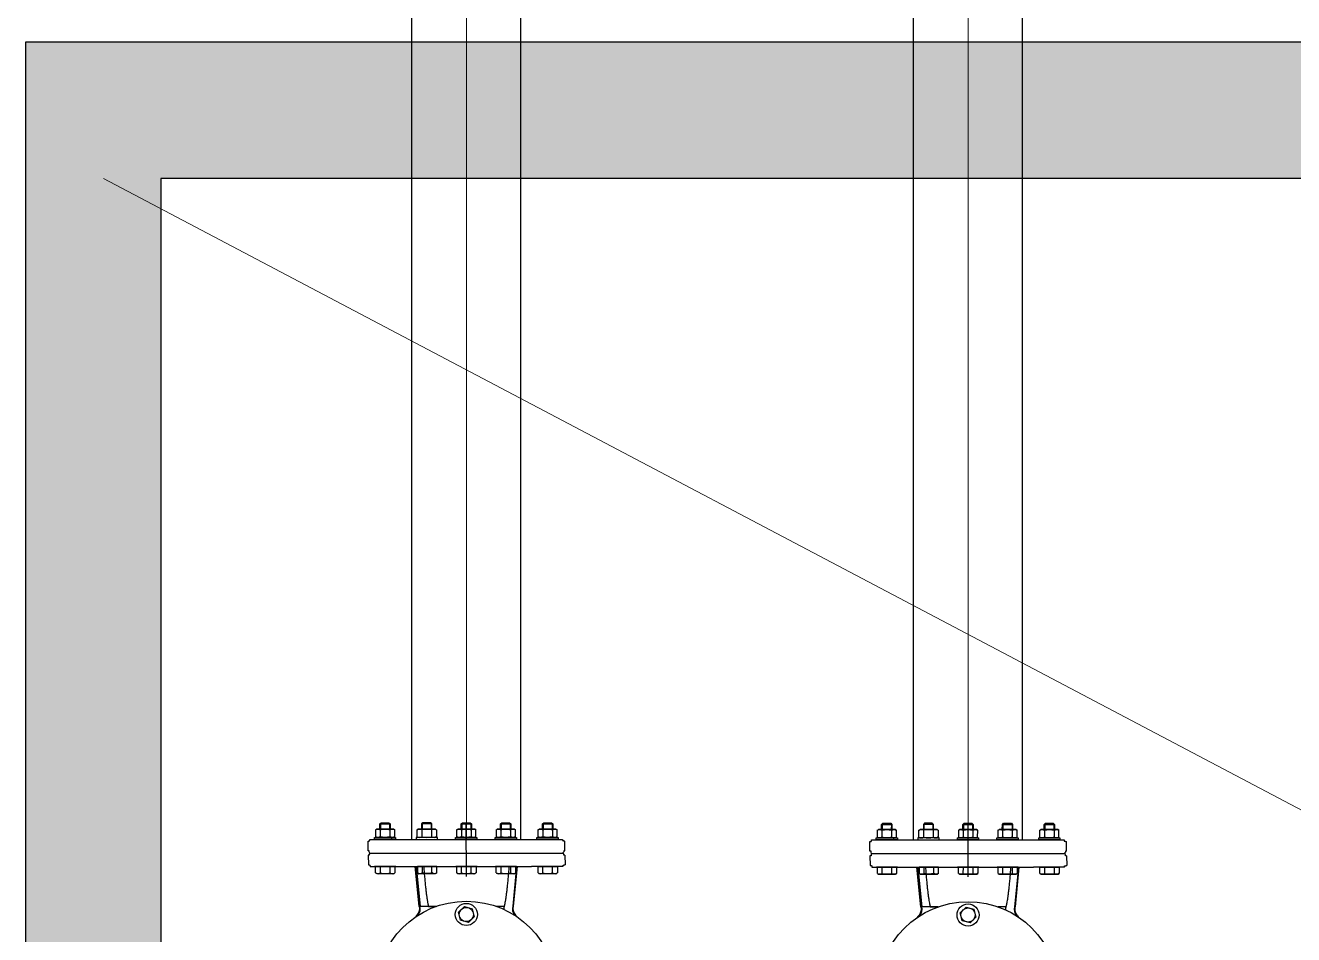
# Model space of a CAD drawing. Header units: millimetres. Extents: x -294625 to 2136527, y -251383 to 128331.
# Drawn here: x 1133761 to 1134692, y -216601 to -215933 of the extents above; entities that cross this region are included whole.
import ezdxf

# ---------------------------------------------------------------- set-up
doc = ezdxf.new("R2010")
doc.units = ezdxf.units.MM
doc.linetypes.add('COLD_WATER', pattern=[10.5, 6.5, -2, 0, -2])
for name, color, linetype, lineweight in [('0-2', 253, 'Continuous', 18), ('A-FLOR-PATT-1', 254, 'Continuous', 18), ('ICE-BP', 4, 'Continuous', 25), ('ICE-WALL', 3, 'Continuous', 25), ('N3-NOTE', 11, 'Continuous', 13)]:
    doc.layers.add(name, color=color, linetype=linetype, lineweight=lineweight)
doc.layers.add('H-N-CWATR-50CW', color=3, linetype='COLD_WATER')
doc.layers.add('H-N-FITTING-35', color=2, linetype='Continuous')

# ---------------------------------------------------------------- blocks, each defined once
blk = doc.blocks.new('NUT')
at = {"linetype": 'Continuous'}
for p, q in [((-14.7, 12.1), (-13.1, 13)), ((-14.7, 0.9), (-13.1, 0)), ((-7.5, 1.1), (-7.5, 11.9)), ((7.5, 1.1), (7.5, 11.9)), ((14.7, 12.1), (13.1, 13)), ((14.7, 0.9), (13.1, 0))]:
    blk.add_line(p, q, dxfattribs=at)
blk.add_lwpolyline([(-16.5, 16), (-16.5, 13), (16.5, 13), (16.5, 16)], close=True)
for points in [[(-15, 1.1), (-15, 11.9)], [(-13.1, 13), (13.1, 13)], [(-13.1, 0), (13.1, 0)], [(13.1, 0), (-13.1, 0)], [(15, 11.9), (15, 1.1)]]:
    blk.add_lwpolyline(points, dxfattribs=at)
for centre, radius, start, end in [((-11.3, 6.1), 6.9, 57.0867, 122.9133), ((-11.3, 6.9), 6.9, 237.0867, 302.9133), ((0, -13), 26, 73.2213, 106.7787), ((0, 26), 26, 253.2213, 286.7787), ((11.3, 6.1), 6.9, 57.0867, 122.9133), ((11.3, 6.9), 6.9, 237.0867, 302.9133)]:
    blk.add_arc(centre, radius, start, end, dxfattribs=at)
blk = doc.blocks.new('Sump Pump - Valve Set')
at = {"layer": 'H-N-FITTING-35', "ltscale": 1000}
for p, q in [((54129.7, 72525.8, 2.3), (54129.5, 72588.3, 2.3)), ((54728.4, 72525.2, 0.7), (54728.2, 72587.7, 0.7)), ((54040.4, 72571.7, 2.3), (54040.4, 72570, 2.3)), ((54639.1, 72571.2, 0.7), (54639.1, 72569.5, 0.7)), ((54045.5, 72537.5, 2.3), (54020.1, 72537.6, 2.3)), ((54027, 72530, 2.3), (54027.1, 72537.6, 2.3)), ((54038.6, 72530, 2.3), (54038.6, 72537.6, 2.3)), ((54068.5, 72537.6, 1.3), (54073.2, 72490, 1.3)), ((54073.2, 72490, 1.3), (54068.5, 72537.6, 1.3)), ((54069.6, 72537.9, 1.3), (54074.3, 72490.3, 1.3)), ((54070.2, 72537.5, 2.3), (54095.5, 72537.6, 2.3)), ((54077.1, 72530, 2.3), (54077.1, 72537.6, 2.3)), ((54088.6, 72530, 2.3), (54088.6, 72537.6, 2.3)), ((54142.4, 72537.5, 2.3), (54117.1, 72537.6, 2.3)), ((54123.9, 72530, 2.3), (54124, 72537.6, 2.3)), ((54135.5, 72530, 2.3), (54135.5, 72537.6, 2.3)), ((54189.5, 72537.5, 2.3), (54164.2, 72537.6, 2.3)), ((54171, 72530, 2.3), (54171.1, 72537.6, 2.3)), ((54182.6, 72530, 2.3), (54182.6, 72537.6, 2.3)), ((54189.6, 72537.9, 1.3), (54184.9, 72490.3, 1.3)), ((54186, 72490, 1.3), (54190.7, 72537.6, 1.3)), ((54239.4, 72537.5, 2.3), (54214.1, 72537.6, 2.3)), ((54221, 72530, 2.3), (54221, 72537.6, 2.3)), ((54232.5, 72530, 2.3), (54232.5, 72537.6, 2.3)), ((54644.2, 72537, 0.7), (54618.9, 72537, 0.7)), ((54625.7, 72529.4, 0.7), (54625.8, 72537, 0.7)), ((54637.3, 72529.4, 0.7), (54637.3, 72537, 0.7)), ((54667.2, 72537, -0.3), (54671.9, 72489.5, -0.3)), ((54671.9, 72489.5, -0.3), (54667.2, 72537, -0.3)), ((54668.3, 72537.3, -0.3), (54673, 72489.7, -0.3)), ((54668.9, 72537, 0.7), (54694.2, 72537, 0.7)), ((54675.8, 72529.4, 0.7), (54675.8, 72537, 0.7)), ((54687.3, 72529.4, 0.7), (54687.3, 72537, 0.7)), ((54741.1, 72537, 0.7), (54715.8, 72537, 0.7)), ((54722.6, 72529.4, 0.7), (54722.7, 72537, 0.7)), ((54734.2, 72529.4, 0.7), (54734.2, 72537, 0.7)), ((54788.2, 72537, 0.7), (54762.9, 72537, 0.7)), ((54769.7, 72529.4, 0.7), (54769.8, 72537, 0.7)), ((54781.3, 72529.4, 0.7), (54781.3, 72537, 0.7)), ((54788.3, 72537.3, -0.3), (54783.6, 72489.7, -0.3)), ((54784.7, 72489.5, -0.3), (54789.4, 72537, -0.3)), ((54838.1, 72537, 0.7), (54812.8, 72537, 0.7)), ((54819.7, 72529.4, 0.7), (54819.7, 72537, 0.7)), ((54831.2, 72529.4, 0.7), (54831.2, 72537, 0.7)), ((54021.5, 72529.9, 2.3), (54022.7, 72529.2, 2.3)), ((54042.9, 72529.1, 2.3), (54022.7, 72529.2, 2.3)), ((54022.7, 72529.2, 2.3), (54042.9, 72529.1, 2.3)), ((54044.1, 72529.8, 2.3), (54042.9, 72529.1, 2.3)), ((54071.6, 72529.8, 2.3), (54072.8, 72529.1, 2.3)), ((54072.8, 72529.1, 2.3), (54092.9, 72529.2, 2.3)), ((54092.9, 72529.2, 2.3), (54072.8, 72529.1, 2.3)), ((54094.1, 72529.9, 2.3), (54092.9, 72529.2, 2.3)), ((54118.4, 72529.9, 2.3), (54119.6, 72529.2, 2.3)), ((54139.8, 72529.1, 2.3), (54119.6, 72529.2, 2.3)), ((54119.6, 72529.2, 2.3), (54139.8, 72529.1, 2.3)), ((54141, 72529.8, 2.3), (54139.8, 72529.1, 2.3)), ((54165.5, 72529.9, 2.3), (54166.7, 72529.2, 2.3)), ((54186.9, 72529.1, 2.3), (54166.7, 72529.2, 2.3)), ((54166.7, 72529.2, 2.3), (54186.9, 72529.1, 2.3)), ((54188.1, 72529.8, 2.3), (54186.9, 72529.1, 2.3)), ((54215.5, 72529.9, 2.3), (54216.7, 72529.2, 2.3)), ((54236.8, 72529.1, 2.3), (54216.7, 72529.2, 2.3)), ((54216.7, 72529.2, 2.3), (54236.8, 72529.1, 2.3)), ((54238, 72529.8, 2.3), (54236.8, 72529.1, 2.3)), ((54620.2, 72529.3, 0.7), (54621.4, 72528.6, 0.7)), ((54641.6, 72528.5, 0.7), (54621.4, 72528.6, 0.7)), ((54621.4, 72528.6, 0.7), (54641.6, 72528.5, 0.7)), ((54642.8, 72529.2, 0.7), (54641.6, 72528.5, 0.7)), ((54670.3, 72529.2, 0.7), (54671.5, 72528.5, 0.7)), ((54671.5, 72528.5, 0.7), (54691.6, 72528.6, 0.7)), ((54691.6, 72528.6, 0.7), (54671.5, 72528.5, 0.7)), ((54692.9, 72529.3, 0.7), (54691.6, 72528.6, 0.7)), ((54717.1, 72529.3, 0.7), (54718.3, 72528.6, 0.7)), ((54738.5, 72528.5, 0.7), (54718.3, 72528.6, 0.7)), ((54718.3, 72528.6, 0.7), (54738.5, 72528.5, 0.7)), ((54739.7, 72529.2, 0.7), (54738.5, 72528.5, 0.7)), ((54764.2, 72529.3, 0.7), (54765.4, 72528.6, 0.7)), ((54785.6, 72528.5, 0.7), (54765.4, 72528.6, 0.7)), ((54765.4, 72528.6, 0.7), (54785.6, 72528.5, 0.7)), ((54786.8, 72529.2, 0.7), (54785.6, 72528.5, 0.7)), ((54814.2, 72529.3, 0.7), (54815.4, 72528.6, 0.7)), ((54835.5, 72528.5, 0.7), (54815.4, 72528.6, 0.7)), ((54815.4, 72528.6, 0.7), (54835.5, 72528.5, 0.7)), ((54836.7, 72529.2, 0.7), (54835.5, 72528.5, 0.7)), ((54073.2, 72490, 1.3), (54074.3, 72490.3, 1.3)), ((54093.7, 72490, 1.3), (54073.2, 72490, 1.3)), ((54084.5, 72490, 1.3), (54093.7, 72490, 1.3)), ((54120.1, 72483, 5.1), (54127.2, 72489.9, 5.1)), ((54127.2, 72489.9, 5.1), (54136.6, 72487.2, 5.1)), ((54174.6, 72490, 1.3), (54165.4, 72490, 1.3)), ((54186, 72490, 1.3), (54184.9, 72490.3, 1.3)), ((54671.9, 72489.5, -0.3), (54673, 72489.7, -0.3)), ((54692.4, 72489.5, -0.3), (54671.9, 72489.5, -0.3)), ((54683.2, 72489.5, -0.3), (54692.4, 72489.5, -0.3)), ((54718.8, 72482.5, 3.5), (54725.9, 72489.3, 3.5)), ((54725.9, 72489.3, 3.5), (54735.3, 72486.6, 3.5)), ((54773.3, 72489.5, -0.3), (54764.1, 72489.5, -0.3)), ((54784.7, 72489.5, -0.3), (54783.6, 72489.7, -0.3)), ((54073.3, 72480.2, 1.3), (54071.1, 72480.2, 1.3)), ((54071.1, 72480.2, 1.3), (54071.9, 72479.5, 1.3)), ((54122.5, 72473.5, 5.1), (54120.1, 72483, 5.1)), ((54132, 72470.9, 5.1), (54122.5, 72473.5, 5.1)), ((54139, 72477.7, 5.1), (54132, 72470.9, 5.1)), ((54136.6, 72487.2, 5.1), (54139, 72477.7, 5.1)), ((54188.1, 72480.2, 1.3), (54187.2, 72479.5, 1.3)), ((54672, 72479.7, -0.3), (54669.8, 72479.7, -0.3)), ((54669.8, 72479.7, -0.3), (54670.6, 72479, -0.3)), ((54721.2, 72472.9, 3.5), (54718.8, 72482.5, 3.5)), ((54737.7, 72477.1, 3.5), (54730.7, 72470.3, 3.5)), ((54735.3, 72486.6, 3.5), (54737.7, 72477.1, 3.5)), ((54786.8, 72479.7, -0.3), (54785.9, 72479, -0.3)), ((54730.7, 72470.3, 3.5), (54721.2, 72472.9, 3.5))]:
    blk.add_line(p, q, dxfattribs=at)
for points, elevation in [([(54026.4, 72582.3), (54026.4, 72588.5), (54028, 72590), (54037.2, 72590), (54038.7, 72588.5), (54038.7, 72582.3)], 2.3), ([(54088.5, 72582.3), (54088.4, 72588.5), (54086.9, 72590), (54077.7, 72590), (54076.2, 72588.5), (54076.2, 72582.3)], 2.3), ([(54123.3, 72582.3), (54123.4, 72588.5), (54124.9, 72590), (54134.1, 72590), (54135.6, 72588.5), (54135.6, 72582.3)], 2.3), ([(54170.4, 72582.3), (54170.5, 72588.5), (54172, 72590), (54181.2, 72590), (54182.7, 72588.5), (54182.7, 72582.3)], 2.3), ([(54220.4, 72582.3), (54220.4, 72588.5), (54221.9, 72590), (54231.1, 72590), (54232.7, 72588.5), (54232.7, 72582.3)], 2.3), ([(54625.1, 72581.8), (54625.1, 72587.9), (54626.7, 72589.4), (54635.9, 72589.4), (54637.4, 72587.9), (54637.4, 72581.7)], 0.7), ([(54687.2, 72581.8), (54687.1, 72587.9), (54685.6, 72589.4), (54676.4, 72589.4), (54674.9, 72587.9), (54674.9, 72581.7)], 0.7), ([(54722, 72581.8), (54722.1, 72587.9), (54723.6, 72589.4), (54732.8, 72589.4), (54734.3, 72587.9), (54734.3, 72581.7)], 0.7), ([(54769.1, 72581.8), (54769.2, 72587.9), (54770.7, 72589.4), (54779.9, 72589.4), (54781.4, 72587.9), (54781.4, 72581.7)], 0.7), ([(54819.1, 72581.8), (54819.1, 72587.9), (54820.6, 72589.4), (54829.8, 72589.4), (54831.4, 72587.9), (54831.4, 72581.7)], 0.7)]:
    blk.add_lwpolyline(points, close=True, dxfattribs=dict(at, elevation=elevation))
for points, elevation in [([(54026.4, 72588.5), (54038.7, 72588.5)], 2.3), ([(54027.2, 72588.5), (54027.2, 72582.3)], 2.3), ([(54038, 72588.5), (54037.9, 72582.3)], 2.3), ([(54088.4, 72588.5), (54076.2, 72588.5)], 2.3), ([(54076.9, 72588.5), (54076.9, 72582.3)], 2.3), ([(54087.7, 72588.5), (54087.7, 72582.3)], 2.3), ([(54123.4, 72588.5), (54135.6, 72588.5)], 2.3), ([(54124.1, 72588.5), (54124.1, 72582.3)], 2.3), ([(54134.9, 72588.5), (54134.9, 72582.3)], 2.3), ([(54170.5, 72588.5), (54182.7, 72588.5)], 2.3), ([(54171.2, 72588.5), (54171.2, 72582.3)], 2.3), ([(54182, 72588.5), (54182, 72582.3)], 2.3), ([(54220.4, 72588.5), (54232.7, 72588.5)], 2.3), ([(54221.2, 72588.5), (54221.1, 72582.3)], 2.3), ([(54231.9, 72588.5), (54231.9, 72582.3)], 2.3), ([(54625.1, 72587.9), (54637.4, 72587.9)], 0.7), ([(54625.9, 72587.9), (54625.9, 72581.8)], 0.7), ([(54636.7, 72587.9), (54636.6, 72581.7)], 0.7), ([(54687.1, 72587.9), (54674.9, 72587.9)], 0.7), ([(54675.6, 72587.9), (54675.6, 72581.7)], 0.7), ([(54686.4, 72587.9), (54686.4, 72581.8)], 0.7), ([(54722.1, 72587.9), (54734.3, 72587.9)], 0.7), ([(54722.8, 72587.9), (54722.8, 72581.8)], 0.7), ([(54733.6, 72587.9), (54733.6, 72581.7)], 0.7), ([(54769.2, 72587.9), (54781.4, 72587.9)], 0.7), ([(54769.9, 72587.9), (54769.9, 72581.8)], 0.7), ([(54780.7, 72587.9), (54780.7, 72581.7)], 0.7), ([(54819.1, 72587.9), (54831.4, 72587.9)], 0.7), ([(54819.9, 72587.9), (54819.8, 72581.8)], 0.7), ([(54830.6, 72587.9), (54830.6, 72581.7)], 0.7), ([(54012.5, 72556.5), (54012.5, 72568.1)], 1.6), ([(54012.5, 72556.5), (54012.5, 72568.1)], 1.6), ([(54012.5, 72556.5), (54012.5, 72568.1)], 1.6), ([(54012.5, 72568.1), (54012.5, 72568.1)], 1.6), ([(54012.5, 72568.1), (54013.8, 72568.1)], 1.6), ([(54013.8, 72568.1), (54013.8, 72568.7)], 1.6), ([(54013.8, 72568.7), (54013.8, 72568.7)], 1.6), ([(54013.8, 72568.7), (54013.8, 72568.7)], 1.6), ([(54013.8, 72568.7), (54013.8, 72568.7)], 1.6), ([(54013.8, 72568.7), (54014.5, 72568.7)], 1.6), ([(54014.5, 72568.7), (54014.5, 72570.1)], 1.6), ([(54014.5, 72570.1), (54014.5, 72570.1)], 1.6), ([(54014.5, 72570.1), (54053.8, 72570.1)], 1.6), ([(54014.5, 72570.1), (54244.4, 72570.1)], 1.6), ([(54244.4, 72570.1), (54244.4, 72570.1)], 1.6), ([(54244.4, 72570.1), (54244.4, 72570.1)], 1.6), ([(54244.4, 72570.1), (54244.4, 72568.7)], 1.6), ([(54244.4, 72568.7), (54245.8, 72568.7)], 1.6), ([(54245.8, 72568.7), (54245.8, 72568.7)], 1.6), ([(54245.8, 72568.7), (54245.8, 72568.7)], 1.6), ([(54245.8, 72568.7), (54245.8, 72568.7)], 1.6), ([(54245.8, 72568.7), (54245.8, 72568.1)], 1.6), ([(54245.8, 72568.1), (54247.1, 72568.1)], 1.6), ([(54247.1, 72556.5), (54247.1, 72568.1)], 1.6), ([(54247.1, 72556.5), (54247.1, 72568.1)], 1.6), ([(54247.1, 72556.5), (54247.1, 72568.1)], 1.6), ([(54012.5, 72556.5), (54012.5, 72557.2)], 1.6), ([(54013.8, 72556.5), (54012.5, 72556.5)], 1.6), ([(54012.5, 72556.5), (54012.5, 72556.5)], 1.6), ([(54012.5, 72551.2), (54012.9, 72539.6)], 1.6), ([(54012.5, 72551.2), (54012.9, 72539.6)], 1.6), ([(54012.5, 72551.2), (54012.9, 72539.6)], 1.6), ([(54013.8, 72551.2), (54012.5, 72551.2)], 1.6), ([(54012.5, 72551.2), (54012.5, 72551.2)], 1.6), ([(54012.5, 72551.2), (54012.5, 72550.5)], 1.6), ([(54013.8, 72555.2), (54013.8, 72556.5)], 1.6), ([(54013.8, 72556.5), (54013.8, 72556.5)], 1.6), ([(54014.5, 72553.8), (54013.8, 72555.2)], 1.6), ([(54013.8, 72555.2), (54013.8, 72555.2)], 1.6), ([(54013.8, 72555.2), (54013.8, 72555.2)], 1.6), ([(54014.5, 72553.8), (54013.8, 72552.5)], 1.6), ([(54013.8, 72552.5), (54013.8, 72552.5)], 1.6), ([(54013.8, 72552.5), (54013.8, 72552.5)], 1.6), ([(54013.8, 72552.5), (54013.8, 72551.2)], 1.6), ([(54013.8, 72551.2), (54013.8, 72551.2)], 1.6), ([(54014.5, 72553.8), (54014.5, 72553.8)], 1.6), ([(54014.5, 72553.8), (54014.5, 72553.8)], 1.6), ([(54014.5, 72553.8), (54244.4, 72553.8)], 1.6), ([(54014.5, 72553.8), (54244.4, 72553.8)], 1.6), ([(54014.5, 72553.8), (54244.4, 72553.8)], 1.6), ([(54014.5, 72553.8), (54014.5, 72553.8)], 1.6), ([(54014.5, 72553.8), (54014.5, 72553.8)], 1.6), ([(54014.5, 72553.8), (54244.4, 72553.8)], 1.6), ([(54014.5, 72553.8), (54244.4, 72553.8)], 1.6), ([(54014.5, 72553.8), (54244.4, 72553.8)], 1.6), ([(54245.8, 72555.2), (54244.4, 72553.8)], 1.6), ([(54244.4, 72553.8), (54244.4, 72553.8)], 1.6), ([(54245.8, 72552.5), (54244.4, 72553.8)], 1.6), ([(54244.4, 72553.8), (54244.4, 72553.8)], 1.6), ([(54247.1, 72556.5), (54245.8, 72556.5)], 1.6), ([(54245.8, 72556.5), (54245.8, 72555.2)], 1.6), ([(54245.8, 72555.2), (54245.8, 72555.2)], 1.6), ([(54245.8, 72555.2), (54245.8, 72555.2)], 1.6), ([(54245.8, 72555.2), (54245.8, 72555.2)], 1.6), ([(54245.8, 72551.2), (54245.8, 72552.5)], 1.6), ([(54245.8, 72552.5), (54245.8, 72552.5)], 1.6), ([(54245.8, 72552.5), (54245.8, 72552.5)], 1.6), ([(54245.8, 72552.5), (54245.8, 72552.5)], 1.6), ([(54247.1, 72551.2), (54245.8, 72551.2)], 1.6), ([(54247.1, 72556.5), (54247.1, 72556.5)], 1.6), ([(54247.1, 72556.5), (54247.1, 72556.5)], 1.6), ([(54247.1, 72551.2), (54247.5, 72539.6)], 1.6), ([(54247.1, 72551.2), (54247.5, 72539.6)], 1.6), ([(54247.1, 72551.2), (54247.5, 72539.6)], 1.6), ([(54247.1, 72551.2), (54247.1, 72551.2)], 1.6), ([(54247.1, 72551.2), (54247.1, 72551.2)], 1.6), ([(54012.9, 72539.6), (54012.9, 72539.6)], 1.6), ([(54012.9, 72539.6), (54014.2, 72539.6)], 1.6), ([(54014.2, 72539.6), (54014.2, 72538.9)], 1.6), ([(54014.2, 72538.9), (54014.2, 72538.9)], 1.6), ([(54014.2, 72538.9), (54014.2, 72538.9)], 1.6), ([(54014.2, 72538.9), (54014.2, 72538.9)], 1.6), ([(54014.2, 72538.9), (54014.9, 72538.9)], 1.6), ([(54014.9, 72538.9), (54014.9, 72537.6)], 1.6), ([(54014.9, 72537.6), (54014.9, 72537.6)], 1.6), ([(54014.9, 72537.6), (54054.2, 72537.6)], 1.6), ([(54014.9, 72537.6), (54054.2, 72537.6)], 1.6), ([(54014.9, 72537.6), (54207.5, 72537.6)], 1.6), ([(54021.3, 72537.6), (54044.3, 72537.5)], 2.3), ([(54021.3, 72530), (54021.3, 72537.6)], 2.3), ([(54044.3, 72537.5), (54044.3, 72530)], 2.3), ([(54094.4, 72537.6), (54071.3, 72537.5)], 2.3), ([(54071.3, 72537.5), (54071.3, 72529.9)], 2.3), ([(54094.4, 72530), (54094.4, 72537.6)], 2.3), ([(54118.2, 72537.6), (54141.2, 72537.5)], 2.3), ([(54118.2, 72530), (54118.2, 72537.6)], 2.3), ([(54141.2, 72537.5), (54141.2, 72530)], 2.3), ([(54165.3, 72537.6), (54188.3, 72537.5)], 2.3), ([(54165.3, 72530), (54165.3, 72537.6)], 2.3), ([(54188.3, 72537.5), (54188.3, 72530)], 2.3), ([(54244.8, 72537.6), (54207.5, 72537.6)], 1.6), ([(54244.8, 72537.6), (54207.5, 72537.6)], 1.6), ([(54244.8, 72537.6), (54207.5, 72537.6)], 1.6), ([(54215.2, 72537.6), (54238.3, 72537.5)], 2.3), ([(54215.2, 72530), (54215.2, 72537.6)], 2.3), ([(54238.3, 72537.5), (54238.3, 72530)], 2.3), ([(54244.8, 72537.6), (54244.8, 72538.9)], 1.6), ([(54244.8, 72538.9), (54246.1, 72538.9)], 1.6), ([(54244.8, 72537.6), (54244.8, 72537.6)], 1.6), ([(54244.8, 72537.6), (54244.8, 72537.6)], 1.6), ([(54246.1, 72538.9), (54246.1, 72539.6)], 1.6), ([(54246.1, 72539.6), (54247.5, 72539.6)], 1.6), ([(54246.1, 72538.9), (54246.1, 72538.9)], 1.6), ([(54246.1, 72538.9), (54246.1, 72538.9)], 1.6), ([(54246.1, 72538.9), (54246.1, 72538.9)], 1.6), ([(54620, 72537), (54643, 72537)], 0.7), ([(54620, 72529.4), (54620, 72537)], 0.7), ([(54643, 72537), (54643, 72529.4)], 0.7), ([(54693.1, 72537), (54670, 72537)], 0.7), ([(54670, 72537), (54670, 72529.4)], 0.7), ([(54693.1, 72529.4), (54693.1, 72537)], 0.7), ([(54716.9, 72537), (54739.9, 72537)], 0.7), ([(54716.9, 72529.4), (54716.9, 72537)], 0.7), ([(54739.9, 72537), (54739.9, 72529.4)], 0.7), ([(54764, 72537), (54787, 72537)], 0.7), ([(54764, 72529.4), (54764, 72537)], 0.7), ([(54787, 72537), (54787, 72529.4)], 0.7), ([(54813.9, 72537), (54837, 72537)], 0.7), ([(54813.9, 72529.4), (54813.9, 72537)], 0.7), ([(54837, 72537), (54837, 72529.4)], 0.7)]:
    blk.add_lwpolyline(points, dxfattribs=dict(at, elevation=elevation))
for points in [[(54611.2, 72555.9), (54611.2, 72567.5)], [(54611.2, 72555.9), (54611.2, 72567.5)], [(54611.2, 72555.9), (54611.2, 72567.5)], [(54611.2, 72567.5), (54611.2, 72567.5)], [(54611.2, 72567.5), (54612.5, 72567.5)], [(54612.5, 72567.5), (54612.5, 72568.1)], [(54612.5, 72568.1), (54612.5, 72568.1)], [(54612.5, 72568.1), (54612.5, 72568.1)], [(54612.5, 72568.1), (54612.5, 72568.1)], [(54612.5, 72568.1), (54613.2, 72568.1)], [(54613.2, 72568.1), (54613.2, 72569.5)], [(54613.2, 72569.5), (54613.2, 72569.5)], [(54613.2, 72569.5), (54652.5, 72569.5)], [(54613.2, 72569.5), (54843.1, 72569.5)], [(54843.1, 72569.5), (54843.1, 72569.5)], [(54843.1, 72569.5), (54843.1, 72569.5)], [(54843.1, 72569.5), (54843.1, 72568.1)], [(54843.1, 72568.1), (54844.5, 72568.1)], [(54844.5, 72568.1), (54844.5, 72568.1)], [(54844.5, 72568.1), (54844.5, 72568.1)], [(54844.5, 72568.1), (54844.5, 72568.1)], [(54844.5, 72568.1), (54844.5, 72567.5)], [(54844.5, 72567.5), (54845.8, 72567.5)], [(54845.8, 72555.9), (54845.8, 72567.5)], [(54845.8, 72555.9), (54845.8, 72567.5)], [(54845.8, 72555.9), (54845.8, 72567.5)], [(54611.2, 72555.9), (54611.2, 72556.6)], [(54612.5, 72555.9), (54611.2, 72555.9)], [(54611.2, 72555.9), (54611.2, 72555.9)], [(54611.2, 72550.6), (54611.6, 72539)], [(54611.2, 72550.6), (54611.6, 72539)], [(54611.2, 72550.6), (54611.6, 72539)], [(54612.5, 72550.6), (54611.2, 72550.6)], [(54611.2, 72550.6), (54611.2, 72550.6)], [(54611.2, 72550.6), (54611.2, 72549.9)], [(54612.5, 72554.6), (54612.5, 72555.9)], [(54612.5, 72555.9), (54612.5, 72555.9)], [(54613.2, 72553.3), (54612.5, 72554.6)], [(54612.5, 72554.6), (54612.5, 72554.6)], [(54612.5, 72554.6), (54612.5, 72554.6)], [(54613.2, 72553.3), (54612.5, 72551.9)], [(54612.5, 72551.9), (54612.5, 72551.9)], [(54612.5, 72551.9), (54612.5, 72551.9)], [(54612.5, 72551.9), (54612.5, 72550.6)], [(54612.5, 72550.6), (54612.5, 72550.6)], [(54613.2, 72553.3), (54613.2, 72553.3)], [(54613.2, 72553.3), (54613.2, 72553.3)], [(54613.2, 72553.3), (54843.1, 72553.3)], [(54613.2, 72553.3), (54843.1, 72553.3)], [(54613.2, 72553.3), (54843.1, 72553.3)], [(54613.2, 72553.3), (54613.2, 72553.3)], [(54613.2, 72553.3), (54613.2, 72553.3)], [(54613.2, 72553.3), (54843.1, 72553.3)], [(54613.2, 72553.3), (54843.1, 72553.3)], [(54613.2, 72553.3), (54843.1, 72553.3)], [(54844.5, 72554.6), (54843.1, 72553.3)], [(54843.1, 72553.3), (54843.1, 72553.3)], [(54844.5, 72551.9), (54843.1, 72553.3)], [(54843.1, 72553.3), (54843.1, 72553.3)], [(54845.8, 72555.9), (54844.5, 72555.9)], [(54844.5, 72555.9), (54844.5, 72554.6)], [(54844.5, 72554.6), (54844.5, 72554.6)], [(54844.5, 72554.6), (54844.5, 72554.6)], [(54844.5, 72554.6), (54844.5, 72554.6)], [(54844.5, 72550.6), (54844.5, 72551.9)], [(54844.5, 72551.9), (54844.5, 72551.9)], [(54844.5, 72551.9), (54844.5, 72551.9)], [(54844.5, 72551.9), (54844.5, 72551.9)], [(54845.8, 72550.6), (54844.5, 72550.6)], [(54845.8, 72555.9), (54845.8, 72555.9)], [(54845.8, 72555.9), (54845.8, 72555.9)], [(54845.8, 72550.6), (54846.2, 72539)], [(54845.8, 72550.6), (54846.2, 72539)], [(54845.8, 72550.6), (54846.2, 72539)], [(54845.8, 72550.6), (54845.8, 72550.6)], [(54845.8, 72550.6), (54845.8, 72550.6)], [(54611.6, 72539), (54611.6, 72539)], [(54611.6, 72539), (54612.9, 72539)], [(54612.9, 72539), (54612.9, 72538.3)], [(54612.9, 72538.3), (54612.9, 72538.3)], [(54612.9, 72538.3), (54612.9, 72538.3)], [(54612.9, 72538.3), (54612.9, 72538.3)], [(54612.9, 72538.3), (54613.6, 72538.3)], [(54613.6, 72538.3), (54613.6, 72537)], [(54613.6, 72537), (54613.6, 72537)], [(54613.6, 72537), (54652.9, 72537)], [(54613.6, 72537), (54652.9, 72537)], [(54613.6, 72537), (54806.2, 72537)], [(54843.5, 72537), (54806.2, 72537)], [(54843.5, 72537), (54806.2, 72537)], [(54843.5, 72537), (54806.2, 72537)], [(54843.5, 72537), (54843.5, 72538.3)], [(54843.5, 72538.3), (54844.8, 72538.3)], [(54843.5, 72537), (54843.5, 72537)], [(54843.5, 72537), (54843.5, 72537)], [(54844.8, 72538.3), (54844.8, 72539)], [(54844.8, 72539), (54846.2, 72539)], [(54844.8, 72538.3), (54844.8, 72538.3)], [(54844.8, 72538.3), (54844.8, 72538.3)], [(54844.8, 72538.3), (54844.8, 72538.3)]]:
    blk.add_lwpolyline(points, dxfattribs=at)
for centre, radius in [((54129.6, 72388.8, 1.3), 107.4), ((54129.6, 72480.4, 5.1), 13.2), ((54129.6, 72480.4, 5.1), 8.49), ((54728.3, 72388.2, -0.3), 107.4), ((54728.3, 72479.8, 3.5), 13.2), ((54728.3, 72479.8, 3.5), 8.49)]:
    blk.add_circle(centre, radius, dxfattribs=at)
at = {"layer": 'H-N-FITTING-35', "ltscale": 1000, "extrusion": (0, 0, -1)}
for centre, radius, start, end in [((-54062.2, 72487.3, -1.3), 11.3, 165.9638, 218.4847), ((-54062.2, 72487.3, -1.3), 11.3, 165.9638, 218.4847), ((-54196.9, 72487.3, -1.3), 11.3, 321.5153, 14.0362), ((-54660.9, 72486.7, 0.3), 11.3, 165.9638, 218.4847), ((-54660.9, 72486.7, 0.3), 11.3, 165.9638, 218.4847), ((-54795.6, 72486.7, 0.3), 11.3, 321.5153, 14.0362), ((-54186.1, 72388.8, -1.3), 145.8, 38.3535, 38.4847), ((-54073, 72388.8, -1.3), 145.8, 141.5153, 141.6465), ((-54784.8, 72388.2, 0.3), 145.8, 38.3535, 38.4847), ((-54671.7, 72388.2, 0.3), 145.8, 141.5153, 141.6465)]:
    blk.add_arc(centre, radius, start, end, dxfattribs=at)
at = {"layer": 'H-N-FITTING-35', "ltscale": 1000}
for centre, radius, start, end in [((54062.2, 72487.3, 1.3), 12.4, 321.5153, 14.0362), ((54196.9, 72487.3, 1.3), 12.4, 165.9638, 218.4847), ((54660.9, 72486.7, -0.3), 12.4, 321.5153, 14.0362), ((54795.6, 72486.7, -0.3), 12.4, 165.9638, 218.4847), ((54186.1, 72388.8, 1.3), 147, 141.5153, 142.9458), ((54186.1, 72388.8, 1.3), 147, 141.5153, 142.9479), ((54073, 72388.8, 1.3), 147, 37.0521, 38.4847), ((54784.8, 72388.2, -0.3), 147, 141.5153, 142.9458), ((54784.8, 72388.2, -0.3), 147, 141.5153, 142.9479), ((54671.7, 72388.2, -0.3), 147, 37.0521, 38.4847)]:
    blk.add_arc(centre, radius, start, end, dxfattribs=at)
for centre, major_axis, start_param, end_param in [((54024.2, 72534.4, 2.3), (-3.74, -3.74), 0.208471, 1.357363), ((54032.8, 72549.1, 2.3), (14.1, -14.1), -1.080722, -0.495036), ((54041.4, 72534.4, 2.3), (-3.74, -3.74), 0.208471, 1.357363), ((54121.1, 72534.4, 2.3), (-3.74, -3.74), 0.208471, 1.357363), ((54129.8, 72549.1, 2.3), (14.1, -14.1), -1.080722, -0.495036), ((54138.4, 72534.4, 2.3), (-3.74, -3.74), 0.208471, 1.357363), ((54168.2, 72534.4, 2.3), (-3.74, -3.74), 0.208471, 1.357363), ((54176.9, 72549.1, 2.3), (14.1, -14.1), -1.080722, -0.495036), ((54185.5, 72534.4, 2.3), (-3.74, -3.74), 0.208471, 1.357363), ((54218.1, 72534.4, 2.3), (-3.74, -3.74), 0.208471, 1.357363), ((54226.8, 72549.1, 2.3), (14.1, -14.1), -1.080722, -0.495036), ((54235.4, 72534.4, 2.3), (-3.74, -3.74), 0.208471, 1.357363), ((54622.9, 72533.9, 0.7), (-3.74, -3.74), 0.208471, 1.357363), ((54631.5, 72548.5, 0.7), (14.1, -14.1), -1.080722, -0.495036), ((54640.2, 72533.8, 0.7), (-3.74, -3.74), 0.208471, 1.357363), ((54719.8, 72533.9, 0.7), (-3.74, -3.74), 0.208471, 1.357363), ((54728.5, 72548.5, 0.7), (14.1, -14.1), -1.080722, -0.495036), ((54737.1, 72533.8, 0.7), (-3.74, -3.74), 0.208471, 1.357363), ((54766.9, 72533.9, 0.7), (-3.74, -3.74), 0.208471, 1.357363), ((54775.6, 72548.5, 0.7), (14.1, -14.1), -1.080722, -0.495036), ((54784.2, 72533.8, 0.7), (-3.74, -3.74), 0.208471, 1.357363), ((54816.8, 72533.9, 0.7), (-3.74, -3.74), 0.208471, 1.357363), ((54825.5, 72548.5, 0.7), (14.1, -14.1), -1.080722, -0.495036), ((54834.1, 72533.8, 0.7), (-3.74, -3.74), 0.208471, 1.357363)]:
    blk.add_ellipse(centre, major_axis=major_axis, ratio=1, start_param=start_param, end_param=end_param, dxfattribs=at)
at = {"layer": 'H-N-FITTING-35', "ltscale": 1000, "extrusion": (0, 0, -1)}
for centre, major_axis, start_param, end_param in [((54074.2, 72534.4, 2.3), (-3.74, -3.74), -1.362436, -0.213545), ((54082.8, 72549.1, 2.3), (14.1, -14.1), 0.489963, 1.075649), ((54091.5, 72534.4, 2.3), (-3.74, -3.74), -1.362436, -0.213545), ((54672.9, 72533.8, 0.7), (-3.74, -3.74), -1.362436, -0.213545), ((54681.5, 72548.5, 0.7), (14.1, -14.1), 0.489963, 1.075649), ((54690.2, 72533.9, 0.7), (-3.74, -3.74), -1.362436, -0.213545)]:
    blk.add_ellipse(centre, major_axis=major_axis, ratio=1, start_param=start_param, end_param=end_param, dxfattribs=at)
at = {"layer": 'H-N-FITTING-35', "ltscale": 1000}
for points in [[(54078.7, 72537.6, 1.3), (54081.7, 72498.9, 1.3), (54084.5, 72490, 1.3)], [(54180.4, 72537.6, 1.3), (54177.4, 72498.9, 1.3), (54174.6, 72490, 1.3)], [(54677.4, 72537, -0.3), (54680.4, 72498.3, -0.3), (54683.2, 72489.5, -0.3)], [(54779.1, 72537, -0.3), (54776.1, 72498.3, -0.3), (54773.3, 72489.5, -0.3)]]:
    blk.add_rational_spline(points, [1, 1.00120837924, 1], degree=2, dxfattribs=at)
for points in [[(54174.6, 72490, 1.3), (54174.6, 72489.8, 1.3), (54174.5, 72489.6, 1.3), (54174.4, 72489, 1.3), (54174.3, 72488.6, 1.3), (54174.2, 72487.9, 1.3), (54174.2, 72487.6, 1.3), (54174.2, 72487, 1.3), (54174.2, 72486.7, 1.3), (54174.2, 72486.5, 1.3)], [(54773.3, 72489.5, -0.3), (54773.3, 72489.2, -0.3), (54773.2, 72489, -0.3), (54773.1, 72488.4, -0.3), (54773, 72488.1, -0.3), (54772.9, 72487.4, -0.3), (54772.9, 72487, -0.3), (54772.9, 72486.4, -0.3), (54772.9, 72486.2, -0.3), (54772.9, 72485.9, -0.3)]]:
    blk.add_open_spline(points, degree=3, knots=[29.776403, 29.776403, 29.776403, 29.776403, 30.354651, 30.354651, 31.221778, 31.221778, 32.088904, 32.088904, 32.800462, 32.800462, 32.800462, 32.800462], dxfattribs=at)
for p, xscale, yscale, zscale, rotation in [((54032.6, 72582.3, 2.3), -0.7677510032466834, 0.7677510032413648, 0.7677510032453496, 179.8578430375434), ((54082.3, 72582.3, 2.3), 0.7677510032276965, 0.7677510032276965, 0.7677510032276965, 180.1485151826639), ((54129.5, 72582.3, 2.3), -0.7677510032466834, 0.7677510032413648, 0.7677510032453496, 179.8578430375434), ((54176.6, 72582.3, 2.3), -0.7677510032466834, 0.7677510032413648, 0.7677510032453496, 179.8578430375434), ((54226.5, 72582.3, 2.3), -0.7677510032466834, 0.7677510032413648, 0.7677510032453496, 179.8578430375434), ((54631.3, 72581.8, 0.7), -0.7677510032466834, 0.7677510032413648, 0.7677510032453496, 179.8578430375434), ((54681, 72581.8, 0.7), 0.7677510032276965, 0.7677510032276965, 0.7677510032276965, 180.1485151826639), ((54728.2, 72581.8, 0.7), -0.7677510032466834, 0.7677510032413648, 0.7677510032453496, 179.8578430375434), ((54775.3, 72581.8, 0.7), -0.7677510032466834, 0.7677510032413648, 0.7677510032453496, 179.8578430375434), ((54825.2, 72581.8, 0.7), -0.7677510032466834, 0.7677510032413648, 0.7677510032453496, 179.8578430375434)]:
    blk.add_blockref('NUT', p, dxfattribs=dict(at, xscale=xscale, yscale=yscale, zscale=zscale, rotation=rotation))

msp = doc.modelspace()

# ---------------------------------------------------------------- hatches: boundary and pattern name
at = {"layer": 'A-FLOR-PATT-1'}
h = msp.add_hatch(dxfattribs=at)
h.set_pattern_fill('ANGLE', color=256, scale=3, style=0)
h.set_pattern_definition([(0, (72.387, -280.889), (0, 20.955), [15.24, -5.715]), (90, (72.387, -280.889), (-20.955, 1e-15), [15.24, -5.715])])
h.paths.add_polyline_path([(1133760.88, -217645.45), (1136760.46, -217645.45), (1136760.46, -215945.45), (1133760.88, -215945.45)])
h.paths.add_polyline_path([(1133860.46, -217545.45), (1136660.46, -217545.45), (1136660.46, -216045.45), (1133860.46, -216045.45)], flags=16)

# ---------------------------------------------------------------- linework, layer by layer
at = {"layer": '0-2'}
for p, q in [((1134084.8, -216531.22, 10.95), (1134084.8, -215403.43, 1.01)), ((1134453.34, -216531.57, 9.94), (1134453.35, -215403.78))]:
    msp.add_line(p, q, dxfattribs=at)
at = {"layer": 'ICE-BP', "ltscale": 1000}
for p, q in [((1134044.8, -216531.22, 10.95), (1134044.8, -215403.43, 1.01)), ((1134124.8, -216531.22, 10.95), (1134124.8, -215403.44, 1.01)), ((1134413.34, -216531.57, 9.94), (1134413.35, -215403.78)), ((1134493.34, -216531.57, 9.94), (1134493.35, -215403.79))]:
    msp.add_line(p, q, dxfattribs=at)
at = {"layer": 'ICE-WALL', "lineweight": 30, "ltscale": 500}
for points in [[(1133760.88, -217645.45), (1136760.46, -217645.45), (1136760.46, -215945.45), (1133760.88, -215945.45)], [(1133860.46, -217545.45), (1136660.46, -217545.45), (1136660.46, -216045.45), (1133860.46, -216045.45)]]:
    msp.add_lwpolyline(points, close=True, dxfattribs=at)
at = {"layer": 'N3-NOTE'}
msp.add_line((1133818.25, -216045.45), (1136660.46, -217545.45), dxfattribs=at)

# ---------------------------------------------------------------- block references
at = {"layer": 'H-N-CWATR-50CW', "xscale": 0.6155740227762387, "yscale": 0.6155740227762387, "zscale": 0.6155740227762387}
msp.add_blockref('Sump Pump - Valve Set', (1100764.02, -261203.46, 9.94), dxfattribs=at)

doc.saveas('drawing.dxf')
